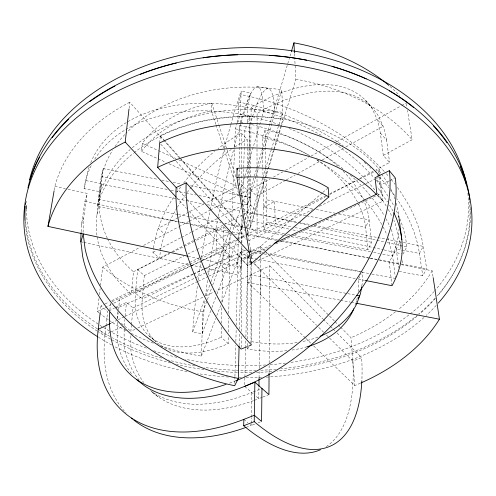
<?xml version="1.0" encoding="UTF-8"?>
<svg xmlns="http://www.w3.org/2000/svg" width="496" height="496" viewBox="0 0 496 496"><rect width="100%" height="100%" fill="white"/><g stroke="black" fill="none" stroke-linecap="round" stroke-linejoin="round"><path stroke-width="0.37" stroke-dasharray="2.48 1.86" d="M241.143 195.567L241.205 167.846M241.211 167.078L241.285 133.12A113.646 63.482 -44.9 0 0 218.048 148.614M222.047 301.859L241.874 249.773L241.881 245.898M241.887 242.804L241.924 215.152M287.029 350.678A117.558 82.286 22.4 0 1 247.684 348.955L247.69 346.636M247.69 345.861L247.696 341.992M247.702 338.898L247.839 252.259M247.864 236.071L247.87 233.889L277.363 239.804M326.294 196.404L257.089 233.542L257.009 147.486M257.009 146.711L257.108 113.454L251.137 107.26A154.82 85.734 -46.2 0 1 372.502 109.337L377.518 120.311L380.401 133.095L383.29 155.391L389.589 162.434L375.974 169.744M124.149 329.493L124.093 344.596A169.452 101.754 -45.2 0 0 139.178 380.11M239.208 184.097L239.233 177.171M239.239 176.396L239.27 167.933M239.277 167.158L239.438 125.587A110.093 15.407 -81.1 0 1 240.083 123.268M202.467 259.321L241.23 267.58L241.385 245.867M241.409 242.916L241.515 227.497L179.719 158.23M241.161 347.535L241.248 335.222M241.273 331.371L241.75 259.024L250.04 255.446M269.08 372.248L269.136 363.766M269.142 362.991L269.787 265.825L215.934 291.084M117.397 322.35L117.236 338.966A170.413 101.265 -45.2 0 0 132.103 374.437M117.428 318.568L117.502 311.004M244.819 219.523L250.3 204.842L250.796 147.448M250.802 146.673L251.137 107.26M236.282 325.295L238.21 241.763M238.241 238.725L238.278 234.93L241.515 227.497M258.924 387.866L258.776 398.648A168.497 102.226 -45.2 0 1 254.231 400.396M259.067 377.853L259.154 371.69M259.197 368.609L260.58 269.985L253.673 263.178L316.597 325.302M169.936 253.53L137.609 269.657L135.439 293.124L142.253 299.045A112.152 65.745 -45.9 0 0 228.259 343.573L228.389 335.842M228.451 331.973L228.687 318.06M228.761 313.416L230.107 233.139L223.646 226.734L195.381 240.839M251.162 423.956L251.131 425.487A195.821 118.643 -45.5 0 1 246.785 427.112M251.174 423.187L251.28 417.824M251.292 417.062L251.763 392.547L261.95 388.455M228.259 343.573L221.179 337.237L221.402 327.174M221.489 323.305L221.855 307.055M221.96 302.417L223.646 226.734M239.103 345.303L239.401 332.983M239.487 329.133L241.347 251.026L249.426 258.986L247.833 257.418L248.676 255.372M244.875 377.871L244.664 386.365L254.684 395.089M244.894 377.103L245.594 348.533M245.613 347.758L245.787 340.808M245.88 336.945L247.833 257.418L356.94 278.833M193.855 240.331L247.467 212.431L249.91 116.188L240.355 114.061L241.161 90.985L250.499 93.093L250.406 96.67L247.882 104.048L247.361 122.841M234.744 383.396L234.912 377.196M234.93 376.421L235.749 345.433M235.854 341.564L236.201 328.395M216.702 230.2L216.039 253.729L229.71 256.668L204.03 269.111M215.828 124.273L211.482 111.098L211.73 103.125A109.914 81.189 0.3 0 0 142.29 143.35L141.527 151.379L166.141 162.428M245.712 228.048L241.905 227.323L242.277 214.966M242.532 206.485L244.795 130.919L246.878 124.924M160.301 345.718A199.231 142.104 -0.2 0 0 201.388 356.122L202.852 311.922L211.625 287.984M384.257 171.473A188.802 127.026 20.5 0 0 250.406 96.67L241.037 94.556L238.557 101.959L237.838 121.489L243.685 122.785M229.989 229.543L231.576 225.184L234.527 149.649M234.651 146.568L235.346 128.836L237.156 123.498M83.049 232.407L83.836 216.957L87.203 193.434L66.16 188.784M81.139 231.787L81.505 224.837L84.897 201.308L87.203 193.434M159.693 142.953L160.295 135.724A152.439 107.632 0.1 0 1 379.285 169.421L380.048 175.95M137.609 269.657L144.286 275.59L142.253 299.045L192.925 274.493M107.62 238.843A148.298 107.465 -0.2 0 0 133.486 271.746L131.421 294.171A151.255 107.551 -0.2 0 1 97.067 236.406M135.017 329.319L130.832 331.291L131.397 325.264M131.465 324.514L133.015 307.935L126.48 302.343L115.041 307.904M124.161 325.717L124.756 319.684M125.135 315.915L126.48 302.343M117.571 318.593L118.197 312.641M118.507 309.665L119.871 296.689M105.933 326.566L104.997 334.85A195.821 118.643 -45.5 0 0 126.158 413.025M106.02 325.81L107.644 311.507L100.998 305.945L104.365 304.296M129.065 108.37L129.772 102.244L179.205 157.654M99.175 312.933A199.231 142.104 -0.2 0 1 97.433 311.531L98.971 298.505M99.423 294.68L100.149 288.548M100.514 285.485L102.691 267.102L140.176 247.231M100.186 312.728L100.998 305.945M89.144 167.059A166.78 111.922 20.6 0 0 85.926 180.625L84.072 188.629L99.349 191.561L101.296 183.594L103.218 168.652L157.908 179.347M177.599 221.638L97.421 206.46L101.283 176.601L103.218 168.652M96.993 214.681L99.882 192.237M176.905 207.942A113.032 63.854 -44.9 0 0 167.865 225.723L163.742 236.852L160.927 247.74L159.489 258.218L152.929 252.34L153.469 248.595M153.574 247.845L154.43 241.856L157.313 230.956L161.498 219.809A113.646 63.482 -44.9 0 1 173.451 197.408M361.795 285.975L362.309 282.931L362.216 271.92M54.231 190.08L54.882 186.298A189.838 135.098 0.4 0 1 129.772 102.244M356.816 300.03L357.467 296.224M358.255 291.66L358.453 279.13L361.187 273.885M102.263 176.074L100.322 184.028L203.67 203.98M240.343 191.568L244.621 176.793M244.838 176.055L247.405 167.189M247.622 166.451L263.45 111.792L274.728 113.696A109.938 16.393 -81.1 0 0 250.238 124.161M81.505 224.837L83.836 216.957M257.089 233.542L250.437 227.286L250.213 190.073L254.169 176.756M254.386 176.018L289.769 56.916M289.993 56.178L291.307 51.739M255.93 176.588L247.442 204.997L240.628 203.67M256.153 175.851L281.821 89.95A148.403 108.215 -0.2 0 0 125.972 133.263M262.62 178.213L247.523 227.757L224.738 223.423M262.843 177.475L265.323 169.341M265.546 168.603L271.182 150.114M271.405 149.377L282.67 112.4A151.429 108.333 -0.2 0 0 131.924 148.013M276.346 240.331L247.541 234.881L264.79 178.641M265.013 177.903L282.937 119.443L281.821 89.95M250.437 227.286L268.144 169.545M268.373 168.801L274.046 150.294M274.276 149.556L281.083 127.348M281.313 126.604L295.839 79.23L294.791 59.111M237.386 122.828L240.355 114.061M247.337 123.597L249.91 116.188M262.843 167.102L262.322 137.696L265.081 130.101A108.736 71.536 21.1 0 1 338.136 166.389M210.788 310.558L202.132 333.721L192.684 331.948L204.588 299.262M205.908 295.635L210.676 282.559M210.936 281.833L229.722 230.268M212.691 285.082L231.303 234.298M231.57 233.573L241.143 207.458M241.943 205.282L247.392 190.408L241.174 184.053L205.846 202.926M355.024 305.263L355.812 303.149L351.242 302.275M356.029 302.56L356.68 300.793M211.873 307.663L215.934 296.8M217.012 293.905L237.038 240.337M237.305 239.611L243.759 222.351M263.289 192.646L266.197 185.002M201.388 356.122L215.71 318.5M216.814 315.611L220.67 305.48M305.877 215.648L263.55 207.421L266.501 199.77L313.187 208.909M284.45 233.771L263.946 229.865L266.96 222.202L266.042 177.27M250.083 251.962L250.926 249.916L262.824 252.272M249.798 260.865L247.82 265.633L241.292 259.247L248.44 255.806M305.288 337.838L247.789 282.416L250.951 274.927L355.068 295.058M238.049 258.453L241.347 251.026M247.684 348.955L248.893 346.258M250.412 342.885L251.013 341.539L250.939 264.244M240.957 267.524L237.615 274.945L203.664 267.759M293.558 235.507L367.97 249.693L371.597 242.296L369.129 219.858A108.736 71.536 21.1 0 0 363.667 200.266M403.019 254.101L406.782 246.896A166.78 111.922 20.6 0 0 395.492 209.039M399.175 271.411L422.772 275.844L426.659 268.782L423.212 246.351A188.802 127.026 20.5 0 0 396.893 186.769M322.357 192.801L251.119 254.516L251.125 259.11M322.939 192.299L328.197 187.742M250.213 190.073L269.96 179.05M273.327 177.165L282.757 171.901M285.448 170.401L308.345 157.616M311.042 156.11L333.938 143.332M336.629 141.825L400.991 105.896M401.655 105.524L406.311 102.926M285.64 180.271L256.866 196.205L250.43 189.949M286.316 179.893L295.12 175.02M297.829 173.519L321.532 160.394M322.208 160.016L343.201 148.391M345.91 146.89L383.154 126.263L377.041 119.263M263.55 207.421L274.629 201.357L275.249 223.795M383.29 155.391L412.157 139.767L407.507 110.441M329.697 194.575L356.922 179.967M359.643 178.504L373.252 171.201M177.996 217.806L158.298 228.327L164.715 234.23M178.678 217.44L205.17 203.286M143.586 245.427L178.38 226.982M179.062 226.622L188.629 221.551M189.311 221.191L209.814 210.323M210.496 209.963L238.508 195.114M239.196 194.754L247.392 190.408M152.929 252.34L156.339 250.554M159.061 249.122L180.854 237.689M181.53 237.336L191.065 232.333M191.747 231.973L216.944 218.755M217.626 218.401L241.124 206.069M133.486 271.746L169.111 253.208M171.858 251.782L182.857 246.053M183.545 245.7L193.167 240.69M97.433 311.531L111.023 304.587M113.745 303.199L189.137 264.703M189.825 264.349L199.448 259.439M200.13 259.086L236.549 240.492M237.237 240.138L245.483 235.929M172.682 252.16L194.692 241.18M144.286 275.59L183.737 256.079M187.891 254.026L196.193 249.916M196.887 249.575L230.107 233.139L191.847 224.75M105.04 303.961L109.083 301.977M111.78 300.657L235.346 240.033M238.13 238.669L325.562 195.777M329.722 193.738L358.856 179.447M359.55 179.106L379.285 169.421M191.716 265.614L135.439 293.124A112.79 65.398 -45.8 0 0 221.179 337.237M192.411 265.273L201.444 260.859M202.139 260.518L223.126 250.263L229.71 256.668M248.552 240.814L313.137 209.331M319.393 206.286L365.23 183.942M365.924 183.601L375.646 178.864M376.34 178.523L380.134 176.675L382.986 201.165L254.088 262.644M108.99 310.849L114.371 308.233M193.62 274.158L203.335 269.446M389.211 180.891L381.083 184.828L376.458 179.329M389.887 180.563L394.63 178.269M133.015 307.935L247.845 252.52M248.539 252.185L260.369 246.475L264.74 250.871M249.11 255.483L271.275 244.819M111.24 323.051L116.727 320.41M118.116 319.746L124.391 316.733M125.085 316.398L197.619 281.542M198.313 281.207L208.078 276.52M208.779 276.185L250.492 256.141M251.156 255.818L268.15 247.653M275.813 243.97L290.439 236.945M291.14 236.611L382.025 192.938L376.904 186.887M251.305 263.971L247.82 265.633L186.05 198.313M110.472 332.239L104.997 334.85L98.208 329.313M111.154 331.917L123.479 326.046M137.807 327.999L203.379 297.011M206.169 295.697L215.239 291.412M112.17 301.655L190.427 266.085M191.134 265.769L200.285 261.609M200.985 261.287L240.045 243.536M192.82 274.083L117.533 307.979L115.847 306.553M193.521 273.767L203.397 269.322M204.104 269.006L245.731 250.263M326.275 446.561A204.408 89.051 65.2 0 0 352.842 361.088L361.64 357.585A205.27 87.78 65.2 0 1 361.882 379.924M262.161 397.302L258.776 398.648L255.273 395.597M262.837 397.036L268.931 394.611M254.609 424.142L251.131 425.487L250.009 424.545M258.087 422.79L260.171 421.984M239.921 195.765L249.736 197.309L249.624 176.52M239.438 125.587L249.352 127.236L249.569 166.507M257.56 86.757L268.231 88.592M241.874 249.773L246.438 250.623M250.238 251.336L263.165 253.747M263.928 253.89L361.249 272.056M362.012 272.199L371.138 273.897M371.895 274.04L395.467 278.442M189.007 223.795L178.362 221.78L188.833 224.093M189.763 223.938L228.538 231.279M232.339 231.998L245.266 234.447M280.897 241.192L369.576 257.976M370.332 258.125L400.65 263.86M401.413 264.002L426.659 268.782M287.488 234.348L290.526 234.93M177.661 214.452L98.338 199.342A151.429 108.333 -0.2 0 1 130.15 149.544M178.424 214.594L189.05 216.622M189.813 216.764L220.943 222.698M246.475 228.191L284.537 235.439M285.299 235.581L287.581 236.015M291.388 236.741L370.555 251.813M373.6 252.39L379.694 253.549M382.738 254.132L392.634 256.017L395.374 277.692M266.96 222.202L291.939 227.001M294.977 227.583L301.041 228.749M304.835 229.481L371.597 242.296M391.17 229.487A164.641 112.152 20.6 0 1 391.741 230.838L396.254 248.98L419.418 253.419L422.772 275.844M247.789 282.416L339.834 300.08M340.597 300.229L350.486 302.126M306.633 215.791L322.505 218.879M326.287 219.61L365.589 227.255L367.97 249.693M167.171 189.404L101.283 176.601L105.877 162.942A148.403 108.215 -0.2 0 1 112.542 150.331M170.953 190.135L174.741 190.873M175.497 191.022L185.343 192.932M186.099 193.08L195.945 194.99M198.977 195.579L239.872 203.521M85.926 180.625L101.296 183.594M207.458 204.712L241.465 211.271M242.215 211.42L297.526 222.09M298.282 222.239L310.422 224.583M314.21 225.314L377.165 237.466M377.921 237.609L385.504 239.072M386.266 239.221L423.212 246.351L419.418 253.419A187.593 127.156 20.5 0 0 396.955 198.865M316.212 209.498L335.11 213.199M338.892 213.937L369.129 219.858L365.589 227.255A108.041 71.641 21.1 0 0 358.385 203.775M161.708 180.091L168.553 181.431M173.116 182.323L181.48 183.96M190.607 185.74L239.277 195.263M240.021 195.405L250.257 197.408L247.442 204.997L241.137 198.636M358.453 279.13L364.417 280.302M265.862 252.867L361.454 271.771M281.895 240.709L369.613 258.286M370.369 258.435L378.684 260.102M379.44 260.257L400.557 264.486M401.307 264.635L432.146 270.816L433.051 276.861M231.576 225.184L241.905 227.304M80.879 241.781L83.148 242.259M83.911 242.42L190.024 264.876M190.78 265.038L202.907 267.598M188.133 256.265L199.454 258.676M235.346 128.836L244.795 130.919A163.593 112.251 20.6 0 1 309.622 155.57M296.788 222.623L250.344 212.381L247.492 219.97L289.776 229.245M299.795 223.287L308.822 225.283M313.336 226.275L384.115 241.893M387.14 242.563L406.782 246.896M292.795 229.908L297.321 230.907M301.097 231.731L383.396 249.798M384.152 249.959L401.518 253.772M54.882 186.298L65.41 188.623M84.897 201.308L177.537 221.619M234.565 234.118L238.278 234.93M238.557 101.959L247.882 104.048A187.593 127.156 20.5 0 1 343.182 145.75M168.95 163.692L238.57 194.947M142.29 143.35L157.759 150.338M158.46 150.654L176.037 158.602M178.845 159.873L237.193 186.242M158.255 396.856L151.199 391.201A169.452 101.754 -45.2 0 0 251.763 392.547M121.353 323.367L130.832 331.291M243.852 419.368L247.771 422.66M148.961 335.811L156.042 341.787M222.754 266.823L229.437 273.215M250.3 204.842L256.823 211.098M305.846 338.377L311.407 343.734M313.627 345.879L354.776 385.547A207.694 140.963 0.1 0 0 360.344 383.203M318.792 327.472L323.733 332.351M326.48 335.06L352.842 361.088M269.787 265.825L322.822 318.804M323.367 319.35L329.927 325.909M330.472 326.455L332.661 328.637M333.207 329.183L334.85 330.82M337.032 333.008L361.64 357.585M243.238 208.19L247.467 212.431M265.286 251.422L334.614 321.203M335.16 321.755L340.07 326.703M340.616 327.248L350.988 337.689L354.776 385.547M377.276 195.381L382.986 201.165L377.363 194.562M241.285 133.12L247.219 139.432L247.312 166.464M176.65 197.724L186.626 208.512M189.249 211.352L241.23 267.58M176.161 187.538L185.529 197.749M160.723 144.1L175.677 160.754M176.192 161.33L246.314 239.432M160.295 135.724L163.897 139.767M164.412 140.343L179.868 157.666M180.383 158.243L244.776 230.429M380.401 133.095L386.589 140.12L389.589 162.434M365.533 100.297L371.547 107.217M216.07 125.004L238.793 193.8M211.73 103.125L218.68 124.322M218.922 125.054L236.189 177.692M401.19 246.896L395.324 223.715A165.701 112.046 20.6 0 0 393.849 220.323M388.201 237.882L392.634 256.017L399.919 241.856L401.115 250.796M386.589 140.12L383.637 127.311L378.566 116.3A154.002 86.267 -46.2 0 0 257.108 113.454M238.043 174.449L251.416 254.851L251.422 259.47M406.429 103.676L407.03 107.434M402.423 260.536L402.926 264.294M396.254 248.98L398.685 267.673M398.79 216.157L399.181 219.195M399.373 220.714L399.571 222.233M391.995 285.715L389.273 262.223A151.323 106.838 0.1 0 0 399.044 229.14M378.615 172.819L378.281 169.917A151.323 106.838 0.1 0 1 381.157 173.526M379.118 177.171L380.996 193.434A154.38 106.776 0.1 0 1 387.506 201.971M294.512 53.692L294.754 58.336M265.081 130.101L265.837 167.214M265.85 167.989L266.023 176.495M262.855 167.877L263.004 176.39M263.016 177.165L263.946 229.865M260.369 246.475L260.45 255.576M260.456 256.333L260.803 294.959M249.575 167.276L249.618 175.751M247.312 167.239L247.343 175.733M247.343 176.508L247.541 234.881M130.845 335.823L130.876 350.164A168.497 102.226 -45.2 0 0 143.654 382.484M251.429 264.095L251.54 343.412M250.926 249.916L250.933 255.149M84.072 188.629A165.701 112.046 20.6 0 1 91.425 165.143M94.748 159.197A165.701 112.046 20.6 0 1 281.089 125.345M288.994 128.408A165.701 112.046 20.6 0 1 375.596 190.904M377.437 193.266A165.701 112.046 20.6 0 1 386.713 206.826M388.287 209.504A165.701 112.046 20.6 0 1 392.243 216.932M114.998 146.618A148.403 108.215 -0.2 0 1 125.451 133.802M97.421 206.46A152.371 108.351 -0.2 0 1 133.523 153.171M134.118 152.694A152.371 108.351 -0.2 0 1 282.937 119.443M107.303 238.179A148.298 107.465 -0.2 0 1 101.42 184.239L98.537 206.671A151.255 107.551 -0.2 0 0 96.962 235.693M262.322 137.696A108.041 71.641 21.1 0 1 309.87 155.725M317.031 160.103A108.041 71.641 21.1 0 1 358.056 203.131M90.749 162.731A166.78 111.922 20.6 0 1 321.16 135.296M334.943 143.846A166.78 111.922 20.6 0 1 374.269 177.996M376.235 180.284A166.78 111.922 20.6 0 1 388.151 196.28M389.831 198.933A166.78 111.922 20.6 0 1 394.084 206.33M251.776 124.62A164.641 112.152 20.6 0 1 342.953 168.832M350.368 175.088A164.641 112.152 20.6 0 1 370.326 195.715M372.211 198.059A164.641 112.152 20.6 0 1 384.4 215.971M385.913 218.662A164.641 112.152 20.6 0 1 389.974 226.777M249.352 127.236A109.938 16.393 -81.1 0 1 250.015 124.924M240.3 122.506A110.093 15.407 -81.1 0 1 263.45 111.792M386.303 173.743A188.802 127.026 20.5 0 1 388.802 176.607M391.226 179.496A188.802 127.026 20.5 0 1 395.033 184.301M316.77 159.755A163.593 112.251 20.6 0 1 365.062 200.458M365.552 201.041A163.593 112.251 20.6 0 1 382.8 226.381M383.154 227.056A163.593 112.251 20.6 0 1 387.06 235.178M364.231 162.235A187.593 127.156 20.5 0 1 367.598 165.261M369.799 167.313A187.593 127.156 20.5 0 1 370.884 168.342M377.239 174.679A187.593 127.156 20.5 0 1 378.82 176.347M379.341 176.905A187.593 127.156 20.5 0 1 388.746 187.767M390.643 190.179A187.593 127.156 20.5 0 1 394.773 195.734M389.98 86.416A183.7 135.916 -0.4 0 1 399.9 95.802M295.839 79.23A189.918 136.251 -0.3 0 1 412.157 139.767M343.151 171.163A108.736 71.536 21.1 0 1 363.376 199.615M141.527 151.379A110.713 81.239 0.3 0 1 211.482 111.098M467.864 193.409A221.142 158.962 -0.2 0 1 434.701 290.83M434.205 291.4A221.142 158.962 -0.2 0 1 290.935 362.371M285.541 363.103A221.142 158.962 -0.2 0 1 269.446 364.721M265.645 364.975A221.142 158.962 -0.2 0 1 237.95 365.416M237.181 365.391A221.142 158.962 -0.2 0 1 185.157 359.209M176.942 357.368A221.142 158.962 -0.2 0 1 153.766 350.734M146.394 348.149A221.142 158.962 -0.2 0 1 109.951 331.309M109.275 330.925A221.142 158.962 -0.2 0 1 102.635 326.963M101.978 326.554A221.142 158.962 -0.2 0 1 98.747 324.489M98.103 324.068A221.142 158.962 -0.2 0 1 26.319 208.655M26.387 202.647A221.142 158.962 -0.2 0 1 26.449 201.147M469.29 200.514A222.537 159.011 -0.2 0 1 437.305 296.217M435.321 298.499A222.537 159.011 -0.2 0 1 419.38 314.247M417 316.287A222.537 159.011 -0.2 0 1 277.19 371.101M271.87 371.572A222.537 159.011 -0.2 0 1 256.519 372.428M251.875 372.533A222.537 159.011 -0.2 0 1 237.919 372.446M237.144 372.422A222.537 159.011 -0.2 0 1 212.542 370.661M204.023 369.588A222.537 159.011 -0.2 0 1 176.576 364.405M170.643 362.923A222.537 159.011 -0.2 0 1 111.247 339.524M110.558 339.146A222.537 159.011 -0.2 0 1 97.923 331.57M97.278 331.148A222.537 159.011 -0.2 0 1 25.116 220.398M202.132 333.721A196.67 33.3 -78.3 0 1 205.04 300.433M205.567 295.802A196.67 33.3 -78.3 0 1 207.75 278.752M208.27 274.982A196.67 33.3 -78.3 0 1 217.707 219.269M218.29 216.324A196.67 33.3 -78.3 0 1 234.031 148.05M234.23 147.3A196.67 33.3 -78.3 0 1 250.499 93.093M192.684 331.948A196.993 31.546 -78.3 0 1 197.575 284.444M198.183 279.955A196.993 31.546 -78.3 0 1 200.793 262.186M201.5 257.722A196.993 31.546 -78.3 0 1 210.161 210.05M210.31 209.318A196.993 31.546 -78.3 0 1 223.981 149.792M224.353 148.335A196.993 31.546 -78.3 0 1 230.621 125.259M230.832 124.508A196.993 31.546 -78.3 0 1 241.161 90.985M202.852 311.922A191.475 141.707 -0.2 0 1 102.691 267.102M153.301 343.176A199.231 142.104 -0.2 0 1 131.18 333.368M126.077 330.671A199.231 142.104 -0.2 0 1 108.872 320.106M108.246 319.672A199.231 142.104 -0.2 0 1 99.764 313.398M177.289 207.285A113.032 63.854 -44.9 0 1 185.467 194.86M187.215 192.467A113.032 63.854 -44.9 0 1 191.32 187.141M191.791 186.552A113.032 63.854 -44.9 0 1 231.229 149.476M234.875 146.971A113.032 63.854 -44.9 0 1 247.219 139.432M176.7 192.51A113.646 63.482 -44.9 0 1 181.021 186.459M183.756 182.888A113.646 63.482 -44.9 0 1 214.514 151.441M436.226 305.406A224.056 157.982 0.1 0 1 426.318 315.375M424.006 317.483A224.056 157.982 0.1 0 1 266.296 377.134M261.628 377.363A224.056 157.982 0.1 0 1 245.328 377.636M241.478 377.58A224.056 157.982 0.1 0 1 239.177 377.524M228.402 377.034A224.056 157.982 0.1 0 1 197.631 373.581M187.116 371.678A224.056 157.982 0.1 0 1 114.371 346.419M111.643 344.968A224.056 157.982 0.1 0 1 98.506 337.28M470.437 207.347A222.654 157.976 0.1 0 1 437.205 295.87M435.147 298.177A222.654 157.976 0.1 0 1 418.432 314.253M417.855 314.737A222.654 157.976 0.1 0 1 280.817 368.807M276.222 369.253A222.654 157.976 0.1 0 1 260.016 370.289M256.147 370.413A222.654 157.976 0.1 0 1 203.968 367.375M194.909 365.93A222.654 157.976 0.1 0 1 168.429 360.04M161.677 358.118A222.654 157.976 0.1 0 1 112.412 337.782M109.728 336.3A222.654 157.976 0.1 0 1 99.355 330.088M97.414 328.842A222.654 157.976 0.1 0 1 25.581 220.825M381.616 174.139A151.323 106.838 0.1 0 1 389.242 186M390.575 188.561A151.323 106.838 0.1 0 1 394.909 198.846M396.261 203.149A151.323 106.838 0.1 0 1 399.038 219.052M399.088 219.778A151.323 106.838 0.1 0 1 399.181 221.948M432.146 270.816A199.336 141.174 0.1 0 1 398.493 309.399M395.579 311.717A199.336 141.174 0.1 0 1 350.988 337.689M235.947 380.73A171.387 100.75 -45.2 0 1 229.065 383.34M109.87 310.099A171.387 100.75 -45.2 0 1 110.788 302.281M307.173 346.754A117.558 82.286 22.4 0 1 291.381 350.151M317.942 337.1A118.352 82.237 22.4 0 1 301.58 341.732M297.129 342.519A118.352 82.237 22.4 0 1 251.013 341.539M253.475 400.675A168.497 102.226 -45.2 0 1 150.61 390.519M389.546 205.102A154.38 106.776 0.1 0 1 393.179 211.457"/><path stroke-width="0.74" d="M269.074 373.017L268.931 394.611L254.882 382.218L244.664 386.365M236.939 177.518L237.045 168.349A117 80.978 -0.1 0 1 328.197 187.742L328.836 196.931L251.131 263.698L236.939 177.518A117.905 80.941 -0.1 0 1 328.836 196.931M261.95 388.455L261.566 421.445L254.318 415.27L243.852 419.368A196.943 118.085 -45.4 0 1 98.208 329.313L100.186 312.728M258.949 386.322L259.067 377.853M243.852 419.368L243.697 425.729L254.212 421.65L254.882 382.218M81.102 232.562L80.693 240.281L82.658 256.432A159.749 111.736 24 0 0 234.682 385.714L238.316 378.423L239.084 346.078M247.386 346.599L241.155 349.079A115.828 45.502 66.7 0 1 176.161 187.538L157.666 167.375L159.693 142.953A153.388 107.626 0.1 0 1 379.18 175.553M187.376 256.103L47.957 226.387A196.441 135.005 0.4 0 1 125.197 142.061L128.979 109.139M361.665 286.738L360.499 293.582L356.767 303.695A118.352 82.237 22.4 0 1 319.988 336.294M47.957 226.387L54.101 190.836M291.307 51.739L293.948 42.861A183.7 135.916 -0.4 0 1 388.808 85.411M80.879 241.781L83.235 233.907L85.058 248.57A160.816 111.662 24 0 0 238.316 378.423M353.716 308.791L352.935 310.905A117.558 82.286 22.4 0 1 307.173 346.754M358.242 298.561L359.631 295.945L356.587 295.356M136.84 379.7L144.063 385.485A170.413 101.265 -45.2 0 0 307.346 348.167A170.413 101.265 -45.2 0 0 395.306 177.946L389.341 170.717L375.069 177.68L376.898 194.01L274.059 243.486M98.208 329.313L110.558 323.38M176.161 187.538L186.186 182.813L249.562 252.799M248.775 346.053L250.852 345.228M356.568 303.298L439.425 319.201L433.169 277.617M365.161 280.451L391.995 285.715A154.38 106.776 0.1 0 0 393.83 212.741M376.235 194.333L371.188 189.224A156.593 107.533 0.1 0 0 157.666 167.375M125.197 142.061L176.123 197.154M237.045 168.349L237.299 169.874M399.181 219.195L399.373 220.714M399.571 222.233L401.822 239.698M293.948 42.861L294.469 52.923M251.125 261.404L251.131 263.698M26.319 208.655A221.142 158.962 -0.2 0 1 26.313 205.629M29.524 179.905A221.142 158.962 -0.2 0 1 249.972 47.628A221.142 158.962 -0.2 0 1 466.166 182.776M25.116 220.398A222.537 159.011 -0.2 0 1 25.209 206.007M25.327 204.495A222.537 159.011 -0.2 0 1 25.463 202.982M30.231 179.447A222.537 159.011 -0.2 0 1 39.556 157.232M52.179 137.652A222.537 159.011 -0.2 0 1 68.746 119.127M89.658 101.717A222.537 159.011 -0.2 0 1 114.886 86.081M140.393 74.35A222.537 159.011 -0.2 0 1 176.334 63.017M203.137 57.815A222.537 159.011 -0.2 0 1 237.844 54.721M269.706 55.316A222.537 159.011 -0.2 0 1 306.646 60.183M332.103 66.365A222.537 159.011 -0.2 0 1 366.265 78.914M389.335 90.818A222.537 159.011 -0.2 0 1 413.683 107.558M433.368 125.854A222.537 159.011 -0.2 0 1 447.008 142.842M460.127 166.371A222.537 159.011 -0.2 0 1 466.364 184.562M439.425 319.201A207.694 140.963 0.1 0 1 361.032 382.9M97.873 336.883A224.056 157.982 0.1 0 1 72.869 120.906A224.056 157.982 0.1 0 1 377.121 90.712A224.056 157.982 0.1 0 1 438.297 303.099M27.919 188.015A222.654 157.976 0.1 0 1 255.899 54.672A222.654 157.976 0.1 0 1 469.799 199.615M389.341 170.717A171.387 100.75 -45.2 0 1 235.947 380.73M226.015 384.4A171.387 100.75 -45.2 0 1 109.69 312.43M246.059 427.378A195.821 118.643 -45.5 0 1 133.808 420.038M132.643 419.101A195.821 118.643 -45.5 0 1 131.508 418.14M251.54 344.949A116.262 44.696 66.7 0 1 186.186 182.813M320.447 449.748A204.408 89.051 65.2 0 1 243.697 425.729M361.851 380.686A205.27 87.78 65.2 0 1 254.212 421.65"/></g></svg>
